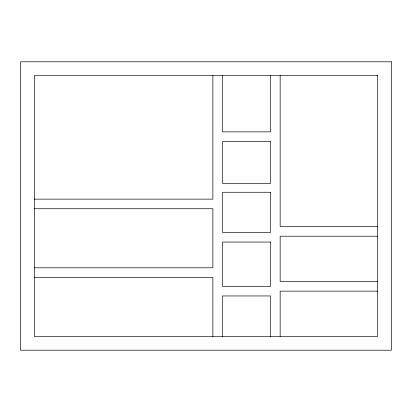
<?xml version="1.0" encoding="UTF-8"?>
<svg xmlns="http://www.w3.org/2000/svg" width="412" height="412" viewBox="0 0 412 412"><rect width="100%" height="100%" fill="white"/><g stroke="black" fill="none" stroke-linecap="round" stroke-linejoin="round"><path stroke-width="0.62" d="M34.335 199.135L212.865 199.135L212.865 75.535M34.335 208.745L212.865 208.745L212.865 267.8L34.335 267.8M377.665 226.6L280.16 226.6L280.16 75.535M377.665 236.215L280.16 236.215L280.16 281.535L377.665 281.535M34.335 277.415L212.865 277.415L212.865 336.465M377.665 291.145L280.16 291.145L280.16 336.465M270.545 75.535L270.545 131.84L222.48 131.84L222.48 75.535M270.545 336.465L270.545 295.955L222.48 295.955L222.48 336.465M391.4 61.8L20.6 61.8L20.6 350.2L391.4 350.2L391.4 61.8M377.665 75.535L34.335 75.535L34.335 336.465L377.665 336.465L377.665 75.535M270.545 141.455L222.48 141.455L222.48 183.34L270.545 183.34L270.545 141.455M270.545 192.265L222.48 192.265L222.48 232.435L270.545 232.435L270.545 192.265M270.545 242.05L222.48 242.05L222.48 286.34L270.545 286.34L270.545 242.05"/></g></svg>
